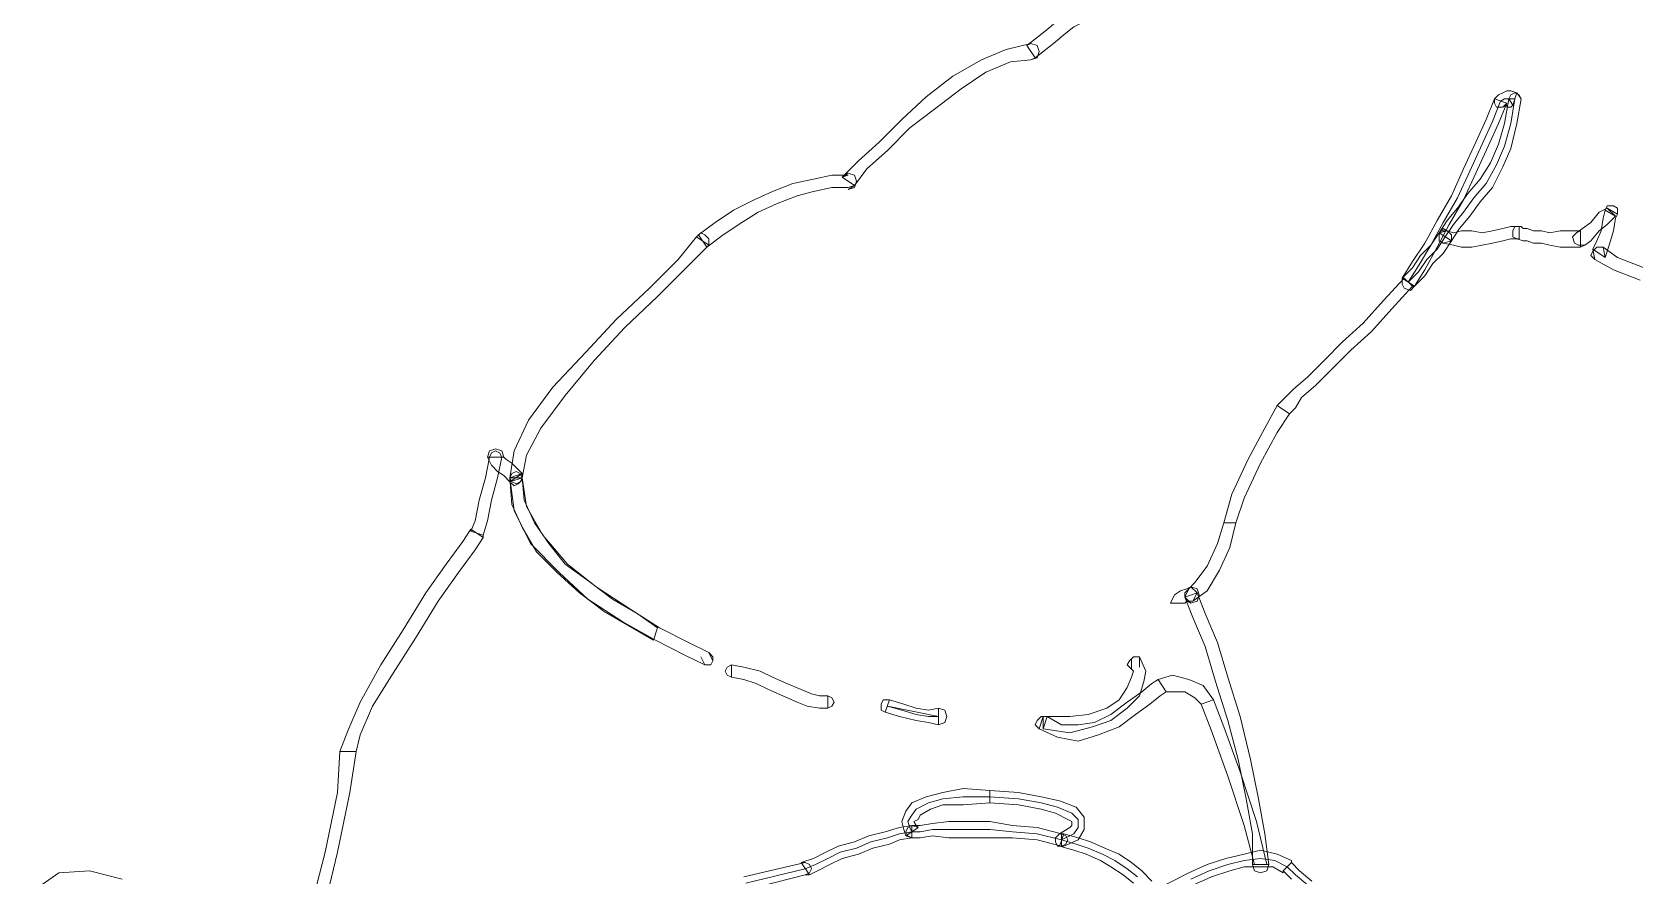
# Model space of a CAD drawing. Header units: millimetres. Extents: x -29311 to -3405, y 28913 to 42880.
# Drawn here: x -16906.15 to -16867.49, y 40140.9 to 40161.27 of the extents above; entities that cross this region are included whole.
import ezdxf

# ---------------------------------------------------------------- set-up
doc = ezdxf.new("R2010")
doc.units = ezdxf.units.MM
doc.layers.add('MIM_İnsan', color=251, linetype='Continuous', lineweight=9)
doc.layers.add('MIM_Selinoks', color=251, linetype='Continuous', lineweight=9)

# ---------------------------------------------------------------- blocks, each defined once
blk = doc.blocks.new('160718_InsanKadın')
at = {"layer": 'MIM_İnsan', "flags": 128}
for points in [[(59.599, 16.754), (58.165, 16.406), (57.917, 16.307), (57.62, 16.158), (57.323, 16.009), (56.927, 15.909), (56.581, 15.76), (56.185, 15.661), (55.888, 15.562), (55.591, 15.512), (55.394, 15.512), (55.097, 15.462), (54.701, 15.462), (54.256, 15.462), (53.712, 15.462), (53.168, 15.512), (52.574, 15.562), (51.98, 15.711), (51.633, 15.81), (51.337, 15.909), (50.991, 16.058), (50.694, 16.207), (50.397, 16.406), (50.149, 16.605)], [(48.863, 16.654), (48.418, 16.456), (47.972, 16.307), (47.577, 16.207), (47.181, 16.158), (46.835, 16.207), (46.538, 16.356), (46.339, 16.555), (46.043, 16.803)], [(59.549, 16.903), (58.165, 16.555), (58.065, 16.555), (58.165, 16.555), (58.065, 16.505), (58.016, 16.406), (58.065, 16.307), (58.165, 16.257), (58.263, 16.257), (58.263, 16.257), (58.165, 16.257), (59.649, 16.605)], [(74.639, 16.654), (75.431, 16.456), (76.173, 16.505), (76.816, 16.952)], [(45.944, 16.704), (46.241, 16.456), (46.439, 16.257), (46.636, 16.456), (46.439, 16.654)], [(49.803, 16.704), (50.05, 16.456), (50.298, 16.257), (50.594, 16.058), (50.941, 15.909), (51.288, 15.76), (51.585, 15.661), (51.93, 15.562), (52.03, 15.86), (51.683, 15.959), (51.386, 16.058), (51.04, 16.207), (50.793, 16.356), (50.496, 16.555), (50.249, 16.754)], [(37.929, 1.901), (38.572, 1.653), (38.919, 1.404), (38.869, 1.653), (38.919, 1.404), (39.067, 1.404), (39.166, 1.504), (39.215, 1.603), (39.117, 1.703), (39.166, 1.454), (39.166, 1.454), (39.117, 1.703), (38.672, 1.951), (38.028, 2.199)]]:
    blk.add_lwpolyline(points, dxfattribs=at)
for points in [[(70.137, 18.443), (70.137, 18.443), (69.791, 17.449), (69.445, 16.009), (69.148, 14.568), (69, 13.575), (69.395, 13.575), (69.445, 14.568), (69.742, 16.009), (70.088, 17.35), (70.434, 18.343), (70.434, 18.343), (70.137, 18.443)], [(69.395, 13.575), (69.395, 13.575), (69.445, 14.568), (69.742, 16.009), (70.088, 17.35), (70.434, 18.343), (70.137, 18.443), (69.791, 17.449), (69.445, 16.009), (69.148, 14.568), (69, 13.575), (69, 13.575), (69.395, 13.575)], [(46.439, 16.257), (46.439, 16.207), (46.785, 16.058), (47.181, 15.959), (47.577, 16.058), (48.022, 16.158), (48.467, 16.307), (48.913, 16.505), (49.308, 16.704), (49.704, 16.903), (49.605, 17.201), (49.21, 17.002), (48.813, 16.803), (48.369, 16.605), (47.923, 16.456), (47.577, 16.356), (47.181, 16.356), (46.884, 16.356), (46.636, 16.505), (46.636, 16.456), (46.439, 16.257)], [(47.33, 16.307), (46.983, 16.307), (47.082, 15.562), (47.23, 14.717), (47.428, 13.773), (47.675, 12.73), (47.972, 11.786), (48.22, 10.942), (48.516, 10.246), (48.714, 9.75), (49.011, 9.849), (48.813, 10.346), (48.516, 11.041), (48.269, 11.886), (47.972, 12.83), (47.725, 13.773), (47.527, 14.717), (47.379, 15.562), (47.379, 16.307), (47.033, 16.307), (47.379, 16.307), (47.33, 16.456), (47.181, 16.505), (47.033, 16.456), (46.983, 16.307), (47.33, 16.307)], [(46.983, 16.307), (46.983, 16.307), (47.082, 15.562), (47.23, 14.717), (47.428, 13.773), (47.675, 12.73), (47.972, 11.786), (48.22, 10.942), (48.516, 10.246), (48.714, 9.75), (49.011, 9.849), (48.813, 10.346), (48.516, 11.041), (48.269, 11.886), (47.972, 12.83), (47.725, 13.773), (47.527, 14.717), (47.379, 15.562), (47.379, 16.307), (47.379, 16.307), (46.983, 16.307)], [(48.616, 12.432), (48.616, 12.432), (48.369, 13.078), (47.972, 14.171), (47.577, 15.363), (47.33, 16.307), (47.033, 16.307), (47.28, 15.264), (47.675, 14.071), (48.071, 12.979), (48.319, 12.333), (48.319, 12.333), (48.616, 12.432)], [(55.591, 15.363), (55.591, 15.363), (55.888, 15.413), (56.235, 15.512), (56.631, 15.611), (56.977, 15.76), (57.373, 15.86), (57.67, 16.009), (57.966, 16.158), (58.263, 16.257), (58.065, 16.555), (57.868, 16.456), (57.571, 16.307), (57.274, 16.158), (56.878, 16.058), (56.532, 15.909), (56.136, 15.81), (55.888, 15.711), (55.591, 15.661), (55.591, 15.661), (55.591, 15.363)], [(51.98, 15.86), (51.93, 15.86), (51.585, 15.711), (51.436, 15.462), (51.436, 15.164), (51.633, 14.916), (52.03, 14.767), (52.475, 14.667), (53.019, 14.568), (53.712, 14.518), (53.712, 14.816), (53.019, 14.866), (52.475, 14.966), (52.129, 15.065), (51.832, 15.214), (51.733, 15.264), (51.733, 15.363), (51.782, 15.413), (52.03, 15.562), (51.98, 15.562), (52.03, 15.562), (52.129, 15.661), (52.129, 15.76), (52.079, 15.86), (51.93, 15.86), (51.98, 15.86)], [(51.93, 15.562), (51.98, 15.562), (52.574, 15.413), (53.168, 15.363), (53.712, 15.264), (54.256, 15.264), (54.701, 15.264), (55.097, 15.313), (55.394, 15.363), (55.591, 15.363), (55.591, 15.661), (55.394, 15.661), (55.097, 15.611), (54.701, 15.661), (54.256, 15.661), (53.712, 15.661), (53.168, 15.661), (52.574, 15.711), (51.98, 15.86), (52.03, 15.86), (51.98, 15.86), (51.881, 15.81), (51.832, 15.711), (51.881, 15.611), (51.98, 15.562), (51.93, 15.562)], [(55.74, 15.611), (55.591, 15.661), (55.394, 15.661), (55.097, 15.611), (54.701, 15.661), (54.256, 15.661), (53.712, 15.661), (53.168, 15.661), (52.574, 15.711), (51.98, 15.86), (51.98, 15.562), (52.574, 15.413), (53.168, 15.363), (53.712, 15.264), (54.256, 15.264), (54.701, 15.264), (55.097, 15.313), (55.394, 15.363), (55.591, 15.363), (55.443, 15.413), (55.591, 15.363), (55.691, 15.413), (55.74, 15.512), (55.691, 15.611), (55.591, 15.661), (55.74, 15.611)], [(51.98, 15.711), (52.574, 15.562), (53.168, 15.512), (53.712, 15.462), (54.256, 15.462), (54.701, 15.462), (55.097, 15.462), (55.394, 15.512), (55.591, 15.512), (55.641, 15.413), (55.691, 15.264), (55.591, 15.115), (55.493, 14.966), (55.196, 14.816), (54.849, 14.717), (54.355, 14.667), (53.712, 14.667), (53.019, 14.717), (52.475, 14.816), (52.079, 14.916), (51.733, 15.065), (51.585, 15.214), (51.585, 15.413), (51.683, 15.562), (51.98, 15.711), (51.98, 15.711)], [(53.712, 14.518), (53.712, 14.518), (54.355, 14.469), (54.849, 14.568), (55.246, 14.667), (55.591, 14.816), (55.74, 15.015), (55.839, 15.264), (55.79, 15.462), (55.74, 15.611), (55.443, 15.413), (55.493, 15.363), (55.543, 15.264), (55.443, 15.214), (55.394, 15.115), (55.146, 14.966), (54.849, 14.866), (54.355, 14.866), (53.712, 14.816), (53.712, 14.816), (53.712, 14.518)], [(69, 13.575), (69, 13.575), (68.9, 13.177), (68.603, 12.482), (68.109, 11.687), (67.565, 10.843), (67.02, 9.948), (66.526, 9.253), (66.13, 8.707), (65.932, 8.409), (66.229, 8.21), (66.426, 8.508), (66.823, 9.054), (67.317, 9.75), (67.862, 10.644), (68.406, 11.488), (68.9, 12.382), (69.198, 13.078), (69.395, 13.575), (69.395, 13.575), (69, 13.575)], [(66.229, 8.259), (66.229, 8.21), (66.426, 8.508), (66.823, 9.054), (67.317, 9.75), (67.862, 10.644), (68.406, 11.488), (68.9, 12.382), (69.198, 13.078), (69.395, 13.575), (69, 13.575), (68.9, 13.177), (68.603, 12.482), (68.109, 11.687), (67.565, 10.843), (67.02, 9.948), (66.526, 9.253), (66.13, 8.707), (65.932, 8.409), (65.932, 8.359), (66.229, 8.259)], [(52.425, 12.73), (52.524, 13.028), (52.079, 13.227), (51.585, 13.326), (51.089, 13.177), (50.594, 12.979), (50.199, 12.68), (49.852, 12.432), (49.605, 12.233), (49.457, 12.134), (49.655, 11.836), (49.803, 11.935), (50.05, 12.134), (50.397, 12.382), (50.793, 12.68), (51.188, 12.879), (51.585, 12.929), (51.98, 12.929), (52.327, 12.73), (52.425, 13.028), (52.327, 12.73), (52.475, 12.73), (52.574, 12.83), (52.623, 12.929), (52.524, 13.028), (52.425, 12.73)], [(50.298, 11.339), (50.298, 11.588), (50.249, 11.637), (50.298, 11.786), (50.397, 12.035), (50.594, 12.333), (50.891, 12.531), (51.337, 12.68), (51.782, 12.73), (52.425, 12.73), (52.425, 13.028), (51.782, 13.128), (51.238, 12.979), (50.793, 12.83), (50.397, 12.531), (50.1, 12.233), (50.001, 11.886), (49.952, 11.637), (50.1, 11.29), (50.1, 11.538), (50.1, 11.29), (50.249, 11.29), (50.347, 11.389), (50.397, 11.488), (50.298, 11.588), (50.298, 11.339)], [(54.949, 12.929), (54.8, 12.879), (54.751, 12.73), (54.8, 12.581), (54.949, 12.531), (54.949, 12.929)], [(54.949, 12.531), (55.196, 12.581), (55.493, 12.531), (55.79, 12.432), (56.136, 12.333), (56.235, 12.631), (55.888, 12.73), (55.493, 12.83), (55.196, 12.879), (54.949, 12.929), (54.949, 12.531)], [(49.457, 12.134), (49.457, 12.134), (49.308, 12.134), (49.011, 12.134), (48.764, 12.283), (48.616, 12.432), (48.319, 12.333), (48.566, 11.985), (48.913, 11.836), (49.308, 11.737), (49.655, 11.836), (49.655, 11.836), (49.457, 12.134)], [(56.185, 12.482), (55.839, 12.581), (55.493, 12.68), (55.196, 12.73), (54.949, 12.73), (56.185, 12.482), (56.185, 12.482)], [(56.136, 12.333), (56.284, 12.333), (56.334, 12.432), (56.334, 12.581), (56.235, 12.631), (56.136, 12.333)], [(57.62, 12.531), (57.521, 12.482), (57.471, 12.382), (57.521, 12.283), (57.62, 12.233), (57.62, 12.531)], [(57.62, 12.233), (57.818, 12.233), (58.016, 12.184), (58.263, 12.084), (58.61, 11.935), (58.956, 11.786), (59.253, 11.637), (59.649, 11.538), (59.946, 11.488), (59.946, 11.786), (59.649, 11.836), (59.352, 11.935), (59.055, 12.084), (58.709, 12.233), (58.362, 12.382), (58.115, 12.482), (57.818, 12.531), (57.62, 12.531), (57.62, 12.233)], [(59.946, 11.488), (60.045, 11.538), (60.094, 11.637), (60.045, 11.737), (59.946, 11.786), (59.946, 11.488)], [(60.391, 11.389), (60.49, 11.19), (60.984, 10.942), (61.677, 10.594), (62.37, 10.147), (63.211, 9.601), (63.904, 9.054), (64.497, 8.359), (64.893, 7.663), (64.992, 6.968), (65.289, 6.968), (65.19, 7.763), (64.795, 8.558), (64.101, 9.253), (63.409, 9.899), (62.568, 10.445), (61.776, 10.892), (61.084, 11.24), (60.589, 11.488), (60.687, 11.29), (60.589, 11.488), (60.44, 11.488), (60.391, 11.389), (60.391, 11.29), (60.49, 11.19), (60.391, 11.389)], [(65.289, 6.968), (65.289, 6.968), (65.239, 7.614), (64.992, 8.16), (64.646, 8.756), (64.151, 9.253), (63.607, 9.75), (63.013, 10.197), (62.42, 10.544), (61.826, 10.892), (61.726, 10.594), (62.221, 10.246), (62.815, 9.899), (63.409, 9.452), (63.953, 9.054), (64.348, 8.558), (64.695, 8.061), (64.942, 7.514), (64.992, 6.968), (64.992, 6.968), (64.992, 6.968), (65.042, 6.869), (65.14, 6.819), (65.239, 6.869), (65.289, 6.968), (65.289, 6.968)], [(48.714, 9.75), (48.813, 9.948), (48.467, 9.7), (48.171, 9.203), (47.923, 8.657), (47.775, 8.061), (48.071, 8.061), (48.22, 8.558), (48.467, 9.104), (48.764, 9.501), (48.913, 9.65), (49.011, 9.849), (48.913, 9.65), (49.011, 9.75), (49.011, 9.849), (48.962, 9.948), (48.813, 9.948), (48.714, 9.75)], [(48.714, 9.75), (48.863, 9.601), (48.962, 9.65), (49.11, 9.7), (49.258, 9.799), (49.358, 9.998), (49.061, 9.998), (49.061, 9.998), (49.011, 9.998), (48.962, 9.948), (48.863, 9.998), (49.011, 9.849), (48.863, 9.998), (48.714, 9.948), (48.666, 9.799), (48.714, 9.65), (48.863, 9.601), (48.714, 9.75)], [(65.437, 6.471), (65.784, 6.471), (65.882, 6.968), (66.031, 7.514), (66.13, 8.011), (66.229, 8.259), (65.932, 8.359), (65.833, 8.011), (65.734, 7.514), (65.586, 6.968), (65.487, 6.471), (65.833, 6.471), (65.487, 6.471), (65.537, 6.372), (65.635, 6.322), (65.734, 6.372), (65.784, 6.471), (65.437, 6.471)], [(65.932, 8.409), (65.932, 8.359), (65.833, 8.011), (65.734, 7.514), (65.586, 6.968), (65.487, 6.471), (65.784, 6.471), (65.882, 6.968), (66.031, 7.514), (66.13, 8.011), (66.229, 8.259), (66.229, 8.21), (65.932, 8.409)], [(47.775, 8.061), (47.775, 8.061), (47.577, 7.465), (47.181, 6.62), (46.785, 5.875), (46.488, 5.428), (46.785, 5.229), (47.082, 5.776), (47.478, 6.521), (47.874, 7.365), (48.071, 8.061), (48.071, 8.061), (47.775, 8.061)], [(65.289, 7.067), (64.992, 6.968), (64.893, 6.422), (64.547, 5.776), (63.953, 4.981), (63.26, 4.137), (62.518, 3.342), (61.726, 2.597), (61.034, 1.901), (60.49, 1.355), (60.787, 1.156), (61.232, 1.703), (61.924, 2.398), (62.716, 3.143), (63.459, 3.938), (64.25, 4.782), (64.843, 5.577), (65.19, 6.322), (65.289, 6.968), (64.992, 6.869), (65.289, 6.968), (65.239, 7.067), (65.14, 7.117), (65.042, 7.067), (64.992, 6.968), (65.289, 7.067)], [(60.737, 1.106), (60.787, 1.156), (61.232, 1.703), (61.924, 2.398), (62.716, 3.143), (63.459, 3.938), (64.25, 4.782), (64.843, 5.577), (65.19, 6.322), (65.289, 6.968), (64.992, 6.968), (64.893, 6.422), (64.547, 5.776), (63.953, 4.981), (63.26, 4.137), (62.518, 3.342), (61.726, 2.597), (61.034, 1.901), (60.49, 1.355), (60.54, 1.404), (60.49, 1.355), (60.49, 1.206), (60.589, 1.106), (60.687, 1.057), (60.787, 1.156), (60.737, 1.106)], [(64.992, 6.968), (64.992, 6.869), (65.239, 6.62), (65.387, 6.521), (65.437, 6.471), (65.437, 6.471), (65.833, 6.471), (65.734, 6.67), (65.586, 6.819), (65.437, 6.918), (65.289, 7.067), (65.289, 6.968), (65.289, 7.067), (65.19, 7.167), (65.09, 7.117), (64.992, 7.018), (64.992, 6.869), (64.992, 6.968)], [(65.487, 6.471), (65.833, 6.471), (65.734, 6.67), (65.586, 6.819), (65.437, 6.918), (65.289, 7.067), (64.992, 6.869), (65.239, 6.62), (65.387, 6.521), (65.437, 6.471), (65.437, 6.471), (65.784, 6.471), (65.437, 6.471), (65.487, 6.322), (65.635, 6.273), (65.784, 6.322), (65.833, 6.471), (65.487, 6.471)], [(46.488, 5.428), (46.488, 5.428), (46.339, 5.279), (46.191, 5.031), (45.845, 4.733), (45.449, 4.335), (45.005, 3.888), (44.509, 3.441), (44.014, 2.895), (43.52, 2.348), (43.717, 2.15), (44.213, 2.696), (44.707, 3.242), (45.202, 3.689), (45.647, 4.137), (46.043, 4.534), (46.389, 4.832), (46.636, 5.08), (46.785, 5.229), (46.785, 5.229), (46.488, 5.428)], [(43.767, 2.15), (43.47, 2.348), (43.223, 1.951), (42.926, 1.404), (42.63, 0.858), (42.283, 0.262), (41.986, -0.384), (41.689, -1.03), (41.442, -1.576), (41.244, -2.073), (41.541, -2.172), (41.739, -1.675), (41.986, -1.129), (42.283, -0.483), (42.58, 0.163), (42.926, 0.759), (43.223, 1.305), (43.52, 1.752), (43.767, 2.15), (43.47, 2.348), (43.767, 2.15), (43.767, 2.299), (43.717, 2.398), (43.569, 2.448), (43.47, 2.348), (43.767, 2.15)], [(42.877, 1.057), (42.877, 1.057), (43.075, 1.355), (43.322, 1.603), (43.52, 1.901), (43.767, 2.15), (43.47, 2.348), (43.223, 2.1), (43.025, 1.802), (42.778, 1.554), (42.58, 1.255), (42.58, 1.255), (42.58, 1.255), (42.58, 1.106), (42.678, 1.007), (42.778, 0.957), (42.877, 1.057), (42.877, 1.057)], [(43.52, 2.348), (43.47, 2.348), (43.223, 2.1), (43.025, 1.802), (42.778, 1.554), (42.58, 1.255), (42.877, 1.057), (43.075, 1.355), (43.322, 1.603), (43.52, 1.901), (43.767, 2.15), (43.717, 2.15), (43.52, 2.348)], [(43.619, 2.249), (43.372, 2.001), (43.173, 1.703), (42.926, 1.454), (42.728, 1.156), (42.53, 0.858), (42.283, 0.56), (42.036, 0.212), (41.739, -0.135), (41.491, -0.583), (41.294, -1.03), (41.145, -1.576), (41.046, -2.172), (41.145, -2.172), (41.244, -2.172), (41.294, -2.172), (41.392, -2.122), (41.59, -1.626), (41.838, -1.079), (42.134, -0.433), (42.431, 0.212), (42.778, 0.808), (43.075, 1.355), (43.372, 1.852), (43.619, 2.249), (43.619, 2.249)], [(38.622, 0.659), (38.869, 0.51), (38.919, 0.709), (38.968, 1.007), (39.067, 1.255), (39.166, 1.454), (38.869, 1.653), (38.77, 1.355), (38.672, 1.007), (38.622, 0.709), (38.572, 0.61), (38.82, 0.461), (38.572, 0.61), (38.572, 0.461), (38.672, 0.411), (38.82, 0.411), (38.869, 0.51), (38.622, 0.659)], [(39.463, 1.404), (39.364, 1.355), (39.215, 1.255), (39.017, 1.007), (38.82, 0.858), (38.622, 0.659), (38.82, 0.461), (39.017, 0.56), (39.215, 0.808), (39.414, 0.957), (39.562, 1.057), (39.463, 1.007), (39.562, 1.057), (39.661, 1.156), (39.611, 1.305), (39.512, 1.355), (39.364, 1.355), (39.463, 1.404)], [(40.947, 1.206), (40.997, 1.206), (40.848, 1.255), (40.75, 1.255), (40.6, 1.305), (40.403, 1.305), (40.205, 1.355), (39.958, 1.404), (39.711, 1.404), (39.463, 1.404), (39.463, 1.007), (39.711, 1.007), (39.958, 1.007), (40.205, 1.057), (40.403, 1.007), (40.6, 1.007), (40.75, 0.957), (40.848, 0.957), (40.897, 0.908), (40.947, 0.908), (40.897, 0.908), (41.046, 0.908), (41.095, 1.007), (41.095, 1.156), (40.997, 1.206), (40.947, 1.206)], [(41.095, -2.023), (41.194, -2.172), (41.294, -1.576), (41.442, -1.079), (41.639, -0.632), (41.887, -0.235), (42.184, 0.113), (42.431, 0.461), (42.678, 0.759), (42.877, 1.057), (42.58, 1.255), (42.381, 0.957), (42.134, 0.659), (41.887, 0.312), (41.59, -0.036), (41.342, -0.533), (41.145, -0.98), (40.997, -1.576), (40.897, -2.172), (40.997, -2.321), (40.897, -2.172), (40.947, -2.271), (41.046, -2.321), (41.145, -2.271), (41.194, -2.172), (41.095, -2.023)], [(42.58, 1.255), (42.778, 1.305), (42.53, 1.355), (42.333, 1.404), (42.085, 1.404), (41.838, 1.355), (41.59, 1.305), (41.342, 1.255), (41.145, 1.206), (40.947, 1.206), (40.947, 0.908), (41.145, 0.908), (41.342, 0.957), (41.59, 1.007), (41.838, 1.057), (42.085, 1.007), (42.333, 1.007), (42.53, 1.057), (42.678, 1.007), (42.877, 1.057), (42.678, 1.007), (42.827, 1.007), (42.877, 1.106), (42.877, 1.255), (42.778, 1.305), (42.58, 1.255)], [(57.274, -0.284), (57.126, -0.334), (57.521, -0.334), (57.966, -0.235), (58.462, -0.135), (58.956, 0.063), (59.401, 0.262), (59.896, 0.51), (60.341, 0.808), (60.737, 1.106), (60.54, 1.404), (60.143, 1.106), (59.698, 0.808), (59.302, 0.56), (58.857, 0.361), (58.362, 0.163), (57.966, 0.063), (57.521, -0.036), (57.126, -0.036), (56.977, -0.086), (57.126, 0.014), (56.977, -0.036), (56.927, -0.185), (56.977, -0.334), (57.126, -0.384), (57.274, -0.284)], [(57.274, -0.284), (57.126, -0.334), (57.521, -0.334), (57.966, -0.235), (58.462, -0.135), (58.956, 0.063), (59.401, 0.262), (59.896, 0.51), (60.341, 0.808), (60.737, 1.106), (60.54, 1.404), (60.143, 1.106), (59.698, 0.808), (59.302, 0.56), (58.857, 0.361), (58.362, 0.163), (57.966, 0.063), (57.521, -0.036), (57.126, -0.036), (56.977, -0.086), (57.126, 0.014), (56.977, -0.036), (56.927, -0.185), (56.977, -0.334), (57.126, -0.384), (57.274, -0.284)], [(52.821, -3.464), (52.722, -3.513), (53.316, -3.364), (53.91, -3.116), (54.602, -2.719), (55.246, -2.222), (55.839, -1.675), (56.383, -1.129), (56.878, -0.682), (57.274, -0.284), (56.977, -0.086), (56.68, -0.483), (56.185, -0.93), (55.641, -1.477), (55.048, -1.924), (54.404, -2.42), (53.81, -2.818), (53.216, -3.066), (52.722, -3.116), (52.623, -3.166), (52.722, -3.116), (52.574, -3.166), (52.524, -3.315), (52.574, -3.464), (52.722, -3.513), (52.821, -3.464)], [(52.821, -3.464), (52.722, -3.513), (53.316, -3.364), (53.91, -3.116), (54.602, -2.719), (55.246, -2.222), (55.839, -1.675), (56.383, -1.129), (56.878, -0.682), (57.274, -0.284), (56.977, -0.086), (56.68, -0.483), (56.185, -0.93), (55.641, -1.477), (55.048, -1.924), (54.404, -2.42), (53.81, -2.818), (53.216, -3.066), (52.722, -3.116), (52.623, -3.166), (52.722, -3.116), (52.574, -3.166), (52.524, -3.315), (52.574, -3.464), (52.722, -3.513), (52.821, -3.464)], [(41.244, -2.073), (41.342, -1.973), (41.244, -2.023), (41.244, -1.973), (41.145, -1.973), (41.095, -2.023), (40.997, -2.321), (41.145, -2.371), (41.244, -2.371), (41.342, -2.321), (41.442, -2.271), (41.541, -2.172), (41.442, -2.271), (41.541, -2.172), (41.541, -2.073), (41.491, -1.973), (41.342, -1.973), (41.244, -2.073)], [(51.485, -4.358), (51.485, -4.358), (51.782, -4.209), (52.079, -4.06), (52.376, -3.811), (52.821, -3.464), (52.623, -3.166), (52.177, -3.513), (51.881, -3.762), (51.683, -3.911), (51.386, -4.06), (51.386, -4.06), (51.485, -4.358)], [(51.485, -4.358), (51.485, -4.358), (51.782, -4.209), (52.079, -4.06), (52.376, -3.811), (52.821, -3.464), (52.623, -3.166), (52.177, -3.513), (51.881, -3.762), (51.683, -3.911), (51.386, -4.06), (51.386, -4.06), (51.485, -4.358)]]:
    blk.add_lwpolyline(points, close=True, dxfattribs=at)

msp = doc.modelspace()

# ---------------------------------------------------------------- block references
at = {"layer": 'MIM_Selinoks', "rotation": 179.9999999999886}
msp.add_blockref('160718_InsanKadın', (-16829.337, 40157.479), dxfattribs=at)

doc.saveas('drawing.dxf')
